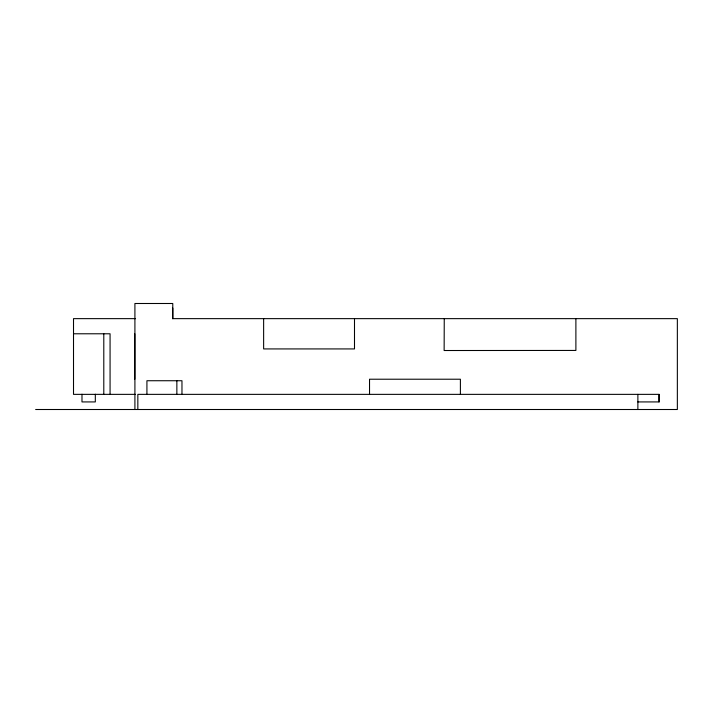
<?xml version="1.0" encoding="UTF-8"?>
<svg xmlns="http://www.w3.org/2000/svg" width="713" height="713" viewBox="0 0 713 713"><rect width="100%" height="100%" fill="white"/><g stroke="black" fill="none" stroke-linecap="round" stroke-linejoin="round"><path stroke-width="1.07" d="M172.769 308.043L172.769 318.64L172.769 303.497L134.909 303.497L134.909 409.503M369.53 394.36L369.53 379.218L460.393 379.218L460.393 394.36M575.89 318.64L575.89 350.44L444.137 350.52L444.252 318.64M637.877 401.927L659.079 401.927L659.079 394.36L137.841 394.36L137.841 409.503M135.559 318.64L73.51 318.64L73.51 394.36L135.363 394.36M172.644 318.64L677.35 318.64L677.35 409.503L35.65 409.503M73.51 333.782L110.069 333.782L110.069 394.36M659.079 394.36L659.079 401.927M637.877 394.36L637.877 409.503M354.495 318.64L354.495 348.924L263.632 348.924L263.632 318.64M181.967 394.36L181.967 380.733L146.923 380.733L146.923 394.36M176.86 380.733L176.86 394.36M134.766 333.782L134.766 379.218M103.795 333.782L103.795 394.36M95.319 394.236L95.319 401.927L81.986 401.927L81.986 394.236"/></g></svg>
